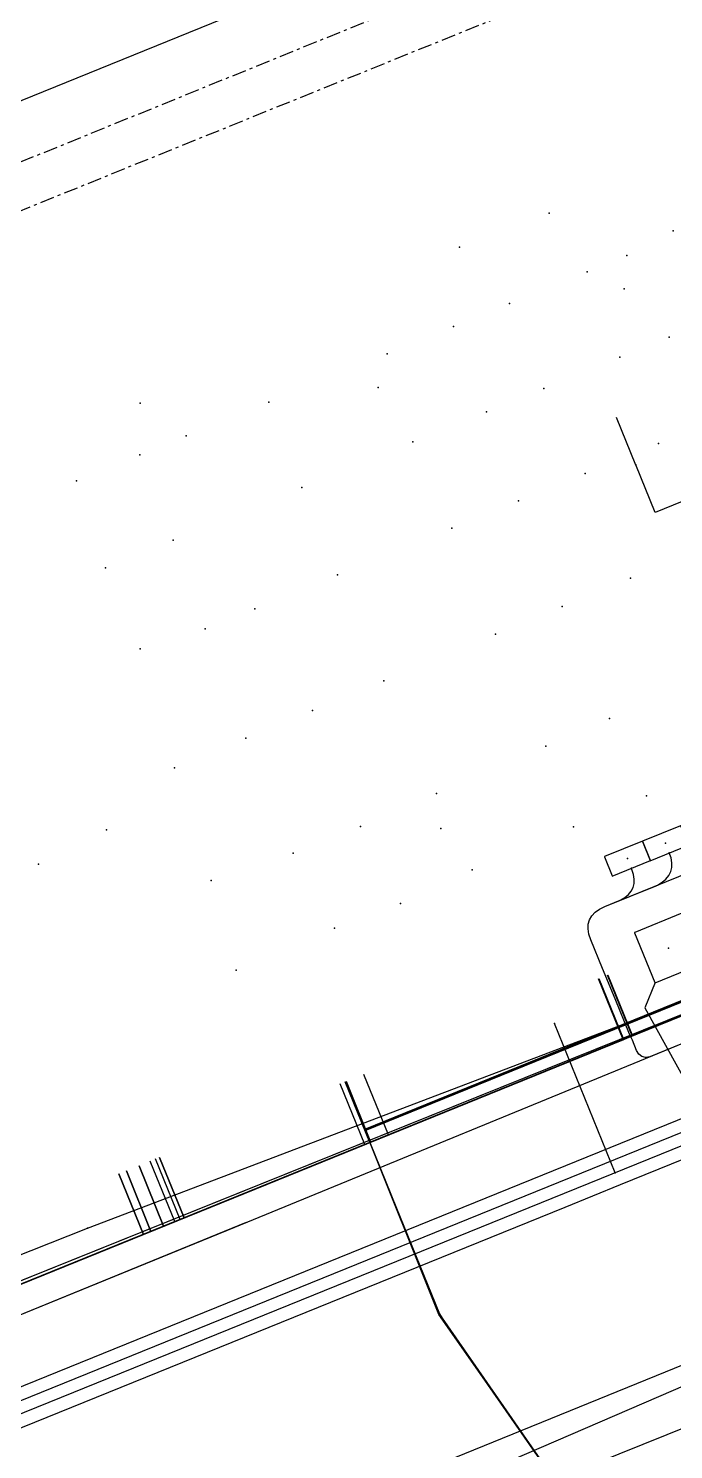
# Model space of a CAD drawing. Header units: metres. Extents: x -529 to 260, y -315 to 217.
# Drawn here: x -289.3 to -264.2, y -194.9 to -139.4 of the extents above; entities that cross this region are included whole.
import ezdxf

# ---------------------------------------------------------------- set-up
doc = ezdxf.new("R2010")
doc.units = ezdxf.units.M
doc.linetypes.add('DISUSED', pattern=[0.9943, 0.55, -0.1666, 0.1111, -0.1666])
for name, color, linetype, true_color in [('GM0772_GWA_Appurtenance', 7, 'Continuous', 0xba38a8), ('GM0772_GWA_Rioolleiding', 7, 'Continuous', 0xba38a8), ('KL1001_WAT_Waterleiding', 7, 'Continuous', 0x0000ff), ('KL1010_DAT_ExtraDetailinfo', 7, 'Continuous', 0x00ff00), ('KL1010_DAT_Telecommunicatiekabel', 7, 'Continuous', 0x00ff00), ('KL1011_DAT_Kabelbed', 7, 'Continuous', 0x00ff00), ('KL1011_DAT_Kast', 7, 'Continuous', 0x00ff00), ('KL1011_DAT_Telecommunicatiekabel', 7, 'Continuous', 0x00ff00), ('KL1031_ELS_Appurtenance', 7, 'Continuous', 0x960000), ('KL1031_ELS_Elektriciteitskabel', 7, 'Continuous', 0x960000), ('KL1031_ELS_ExtraGeometrie', 7, 'Continuous', 0x960000), ('KL1031_ELS_Kast', 7, 'Continuous', 0x960000), ('KL1031_ELS_Mantelbuis', 7, 'Continuous', 0x960000), ('KL1031_ELS_TechnischGebouw', 7, 'Continuous', 0x960000), ('KL1031_EMS_Elektriciteitskabel', 7, 'Continuous', 0xc80000), ('KL1031_EMS_ExtraGeometrie', 7, 'Continuous', 0xc80000), ('KL1031_EMS_TechnischGebouw', 7, 'Continuous', 0xc80000), ('KL1031_GLD_Appurtenance', 7, 'Continuous', 0xffaf3c), ('KL1031_GLD_OlieGasChemicalienPijpleiding', 7, 'Continuous', 0xffaf3c), ('KL1049_DAT_Appurtenance', 7, 'Continuous', 0x00ff00), ('KL1049_DAT_Telecommunicatiekabel', 7, 'Continuous', 0x00ff00), ('KL1051_DAT_Kabelbed', 7, 'Continuous', 0x00ff00), ('KL1233_WRM_ThermischePijpleiding', 7, 'Continuous', 0x008080)]:
    doc.layers.add(name, color=color, linetype=linetype, true_color=true_color)

msp = doc.modelspace()

# ---------------------------------------------------------------- linework, layer by layer
at = {"layer": 'GM0772_GWA_Appurtenance'}
msp.add_point((-287.038, -186.257), dxfattribs=at)
at = {"layer": 'GM0772_GWA_Rioolleiding', "linetype": 'CONTINUOUS'}
for points in [[(-287.038, -186.257), (-245.448, -170.43)], [(-298.834, -207.553), (-239.225, -181.818)], [(-240.62, -182.168), (-277.916, -197.356)], [(-330.461, -203.475), (-287.038, -186.257)]]:
    msp.add_lwpolyline(points, dxfattribs=at)
at = {"layer": 'KL1001_WAT_Waterleiding', "linetype": 'CONTINUOUS'}
msp.add_lwpolyline([(-299.696, -198.137), (-268.389, -185.44), (-266.217, -184.557), (-255.366, -180.153)], dxfattribs=at)
at = {"layer": 'KL1010_DAT_ExtraDetailinfo', "linetype": 'CONTINUOUS'}
msp.add_lwpolyline([(-261.467, -206.64), (-273.048, -190.014)], dxfattribs=at)
at = {"layer": 'KL1010_DAT_Telecommunicatiekabel', "linetype": 'CONTINUOUS'}
for points in [[(-251.727, -139.366), (-251.669, -139.453), (-241.315, -164.716), (-241.277, -165.047), (-241.348, -165.274), (-241.546, -165.512), (-241.721, -165.614), (-241.919, -165.696), (-242.12, -165.751), (-249.747, -165.913), (-249.971, -165.948), (-251.072, -166.399), (-251.238, -166.522), (-251.389, -166.72), (-251.462, -166.933), (-251.481, -167.113), (-249.57, -171.578), (-276.216, -182.41), (-273.29, -189.6), (-273.045, -190.01), (-261.463, -206.643)], [(-261.422, -206.625), (-273.315, -189.631), (-276.191, -182.443), (-249.579, -171.636), (-251.423, -167.121), (-251.386, -166.763), (-251.194, -166.532), (-251.067, -166.378), (-249.762, -165.9), (-242.106, -165.75), (-241.901, -165.659), (-241.556, -165.556), (-241.364, -165.325), (-241.25, -165.03), (-241.353, -164.685), (-251.684, -139.376)], [(-259.005, -221.363), (-260.848, -208.682), (-261.15, -207.319), (-261.467, -206.64), (-273.29, -189.599), (-276.211, -182.408), (-249.569, -171.583), (-251.476, -167.112), (-251.388, -166.719), (-251.24, -166.523), (-251.067, -166.398), (-249.749, -165.908), (-242.119, -165.747), (-241.923, -165.695), (-241.547, -165.517), (-241.354, -165.275), (-241.276, -165.046), (-241.359, -164.62)]]:
    msp.add_lwpolyline(points, dxfattribs=at)
at = {"layer": 'KL1011_DAT_Kabelbed', "linetype": 'CONTINUOUS'}
for points in [[(-258.218, -175.687), (-265.755, -178.747)], [(-265.77, -178.753), (-266.733, -176.383)], [(-265.755, -178.747), (-266.718, -176.377)], [(-266.113, -178.892), (-267.076, -176.522)], [(-266.094, -178.885), (-267.056, -176.515)], [(-266.113, -178.892), (-275.285, -182.618)], [(-266.094, -178.885), (-266.113, -178.892)], [(-265.77, -178.753), (-266.094, -178.885)], [(-275.285, -182.618), (-276.247, -180.251)], [(-276.207, -182.993), (-277.169, -180.626)], [(-276.008, -182.911), (-276.969, -180.545)], [(-275.967, -182.895), (-276.928, -180.528)], [(-275.285, -182.618), (-275.967, -182.895)], [(-276.207, -182.993), (-283.267, -185.859)], [(-276.008, -182.911), (-276.207, -182.993)], [(-275.967, -182.895), (-276.008, -182.911)], [(-283.624, -186.005), (-284.584, -183.641)], [(-283.418, -185.921), (-284.378, -183.557)], [(-283.267, -185.859), (-284.226, -183.496)], [(-284.848, -186.501), (-285.808, -184.139)], [(-284.559, -186.384), (-285.518, -184.021)], [(-284.062, -186.182), (-285.022, -183.819)], [(-283.418, -185.921), (-283.624, -186.005)], [(-283.267, -185.859), (-283.418, -185.921)], [(-284.848, -186.501), (-289.437, -188.365)], [(-284.559, -186.384), (-284.848, -186.501)], [(-284.062, -186.182), (-284.559, -186.384)], [(-283.624, -186.005), (-284.062, -186.182)]]:
    msp.add_lwpolyline(points, dxfattribs=at)
at = {"layer": 'KL1011_DAT_Kast'}
msp.add_point((-284.516, -186.367), dxfattribs=at)
at = {"layer": 'KL1011_DAT_Telecommunicatiekabel', "linetype": 'CONTINUOUS'}
for points in [[(-256.882, -156.687), (-255.77, -156.233), (-249.263, -172.136), (-250.406, -172.514), (-357.605, -216.05), (-364.348, -199.525), (-363.424, -199.147)], [(-256.882, -156.687), (-255.77, -156.233), (-249.263, -172.136), (-250.406, -172.514), (-357.605, -216.05), (-364.348, -199.525), (-363.424, -199.147)], [(-256.882, -156.687), (-255.77, -156.233), (-249.263, -172.136), (-250.406, -172.514), (-357.605, -216.05), (-364.348, -199.525), (-363.424, -199.147)], [(-256.882, -156.687), (-255.77, -156.233), (-249.263, -172.136), (-250.406, -172.514), (-357.605, -216.05), (-364.348, -199.525), (-363.424, -199.147)], [(-256.882, -156.687), (-255.77, -156.233), (-249.263, -172.136), (-250.406, -172.514), (-357.605, -216.05), (-364.348, -199.525), (-363.424, -199.147)], [(-363.424, -199.147), (-364.348, -199.525), (-357.605, -216.05), (-258.218, -175.687), (-258.8, -174.254)], [(-363.424, -199.147), (-364.348, -199.525), (-357.605, -216.05), (-258.218, -175.687), (-258.8, -174.254)], [(-363.424, -199.147), (-364.348, -199.525), (-357.605, -216.05), (-258.218, -175.687), (-258.8, -174.254)], [(-363.424, -199.147), (-364.348, -199.525), (-357.605, -216.05), (-258.218, -175.687), (-258.8, -174.254)], [(-363.424, -199.147), (-364.348, -199.525), (-357.605, -216.05), (-258.218, -175.687), (-258.8, -174.254)], [(-363.424, -199.147), (-364.348, -199.525), (-357.605, -216.05), (-258.218, -175.687), (-258.8, -174.254)], [(-266.718, -176.377), (-265.755, -178.747), (-265.77, -178.753), (-357.605, -216.05), (-364.348, -199.525), (-363.424, -199.147)], [(-363.424, -199.147), (-364.348, -199.525), (-357.605, -216.05), (-265.77, -178.753), (-265.755, -178.747), (-266.718, -176.377)], [(-363.424, -199.147), (-364.348, -199.525), (-357.605, -216.05), (-265.77, -178.753), (-266.733, -176.383)], [(-363.424, -199.147), (-364.348, -199.525), (-357.605, -216.05), (-266.094, -178.885), (-267.056, -176.515)], [(-267.076, -176.522), (-266.113, -178.892), (-357.605, -216.05), (-364.348, -199.525), (-363.424, -199.147)], [(-363.424, -199.147), (-364.348, -199.525), (-357.605, -216.05), (-275.285, -182.618), (-276.247, -180.251)], [(-363.424, -199.147), (-364.348, -199.525), (-357.605, -216.05), (-275.967, -182.895), (-276.928, -180.528)], [(-363.424, -199.147), (-364.348, -199.525), (-357.605, -216.05), (-275.967, -182.895), (-276.928, -180.528)], [(-363.424, -199.147), (-364.348, -199.525), (-357.605, -216.05), (-276.008, -182.911), (-276.969, -180.545)], [(-363.424, -199.147), (-364.348, -199.525), (-357.605, -216.05), (-276.207, -182.993), (-277.169, -180.626)], [(-284.226, -183.496), (-283.267, -185.859), (-357.605, -216.05), (-364.348, -199.525), (-363.424, -199.147)], [(-363.424, -199.147), (-364.348, -199.525), (-357.605, -216.05), (-283.418, -185.921), (-284.378, -183.557)], [(-363.424, -199.147), (-364.348, -199.525), (-357.605, -216.05), (-283.624, -186.005), (-284.584, -183.641)], [(-285.022, -183.819), (-284.062, -186.182), (-357.605, -216.05), (-364.348, -199.525), (-363.424, -199.147)], [(-285.518, -184.021), (-284.559, -186.384), (-357.605, -216.05), (-364.348, -199.525), (-363.424, -199.147)], [(-285.808, -184.139), (-284.848, -186.501), (-357.605, -216.05), (-364.348, -199.525), (-363.424, -199.147)], [(-363.424, -199.147), (-364.348, -199.525), (-357.605, -216.05), (-284.848, -186.501), (-285.808, -184.139)]]:
    msp.add_lwpolyline(points, dxfattribs=at)
at = {"layer": 'KL1031_ELS_Appurtenance'}
for p in [(-269.005, -146.615), (-264.161, -147.306), (-272.508, -147.938), (-265.975, -148.273), (-267.527, -148.908), (-266.086, -149.571), (-270.563, -150.15), (-272.745, -151.043), (-264.319, -151.454), (-275.338, -152.104), (-266.254, -152.245), (-275.684, -153.422), (-269.22, -153.459), (-284.985, -154.031), (-279.957, -153.994), (-271.459, -154.375), (-283.182, -155.314), (-274.327, -155.549), (-264.74, -155.611), (-284.986, -156.052), (-287.469, -157.069), (-267.605, -156.783), (-278.662, -157.324), (-270.209, -157.849), (-272.812, -158.914), (-283.694, -159.382), (-286.332, -160.462), (-277.28, -160.742), (-265.839, -160.867), (-280.508, -162.064), (-268.5, -161.975), (-282.445, -162.856), (-271.098, -163.058), (-284.979, -163.627), (-275.467, -164.879), (-278.255, -166.041), (-266.653, -166.359), (-280.856, -167.125), (-269.133, -167.434), (-283.638, -168.284), (-273.413, -169.287), (-265.202, -169.371), (-286.291, -170.704), (-276.376, -170.57), (-273.243, -170.649), (-268.052, -170.582), (-288.943, -172.038), (-279.009, -171.612), (-264.318, -171.596), (-272.018, -172.266), (-265.8, -172.198), (-282.213, -172.678), (-274.812, -173.583), (-277.394, -174.548), (-281.229, -176.176)]:
    msp.add_point(p, dxfattribs=at)
at = {"layer": 'KL1031_ELS_Elektriciteitskabel', "linetype": 'DISUSED'}
msp.add_lwpolyline([(-265.32, -136.678), (-371.549, -179.683), (-378.131, -182.482), (-378.304, -182.576), (-378.455, -182.703), (-378.58, -182.855), (-378.672, -183.029), (-378.729, -183.219), (-378.748, -183.414), (-378.73, -183.61), (-378.674, -183.799), (-376.809, -188.389), (-373.39, -196.774), (-373.342, -196.924), (-373.319, -197.08), (-373.319, -197.238), (-373.345, -197.393)], dxfattribs=at)
at = {"layer": 'KL1031_ELS_Elektriciteitskabel', "linetype": 'CONTINUOUS'}
for points in [[(-263.3, -178.835), (-265.078, -179.566), (-265.248, -179.592), (-265.391, -179.559), (-265.507, -179.468), (-265.594, -179.319), (-265.758, -178.919), (-265.868, -178.681), (-266.431, -177.296), (-266.929, -176.122), (-267.385, -174.999), (-267.458, -174.776), (-267.491, -174.571), (-267.484, -174.382), (-267.435, -174.21), (-267.345, -174.056), (-267.216, -173.919), (-267.046, -173.8), (-266.834, -173.697), (-264.833, -172.884), (-264.783, -172.858), (-264.598, -172.747), (-264.451, -172.622), (-264.339, -172.485), (-264.263, -172.334), (-264.223, -172.169), (-264.218, -171.991), (-264.25, -171.8), (-264.318, -171.596)], [(-263.3, -178.835), (-265.078, -179.566), (-265.248, -179.592), (-265.391, -179.559), (-265.507, -179.468), (-265.594, -179.319), (-265.758, -178.919), (-265.868, -178.681), (-266.431, -177.296), (-266.929, -176.122), (-267.385, -174.999), (-267.458, -174.776), (-267.491, -174.571), (-267.484, -174.382), (-267.435, -174.21), (-267.345, -174.056), (-267.216, -173.919), (-267.046, -173.8), (-266.834, -173.697), (-262.987, -172.136)], [(-263.3, -178.835), (-265.078, -179.566), (-265.248, -179.592), (-265.391, -179.559), (-265.507, -179.468), (-265.594, -179.319), (-265.758, -178.919), (-265.868, -178.681), (-266.431, -177.296), (-266.929, -176.122), (-267.385, -174.999), (-267.458, -174.776), (-267.491, -174.571), (-267.484, -174.382), (-267.435, -174.21), (-267.345, -174.056), (-267.216, -173.919), (-267.046, -173.8), (-266.834, -173.697), (-266.232, -173.452), (-266.053, -173.348), (-265.91, -173.231), (-265.801, -173.101), (-265.726, -172.958), (-265.687, -172.802), (-265.683, -172.633), (-265.712, -172.45), (-265.777, -172.254), (-265.8, -172.198)], [(-263.421, -176.075), (-262.67, -177.926), (-262.622, -178.084), (-262.604, -178.25), (-262.634, -178.403), (-262.733, -178.525), (-262.953, -178.699), (-263.3, -178.835), (-281.302, -186.23), (-290.096, -189.825), (-310.365, -198.097)]]:
    msp.add_lwpolyline(points, dxfattribs=at)
at = {"layer": 'KL1031_ELS_ExtraGeometrie', "linetype": 'CONTINUOUS'}
for points in [[(-263.569, -171.301), (-263.567, -171.292), (-263.868, -170.551), (-263.877, -170.545), (-265.364, -171.147), (-265.37, -171.156), (-265.068, -171.902), (-265.059, -171.908), (-263.569, -171.302), (-263.569, -171.301)], [(-265.05, -171.903), (-265.049, -171.894), (-265.35, -171.152), (-265.359, -171.146), (-266.846, -171.748), (-266.852, -171.757), (-266.551, -172.503), (-266.542, -172.509), (-265.051, -171.904), (-265.05, -171.903)], [(-263.024, -175.923), (-263.023, -175.914), (-263.812, -173.965), (-263.818, -173.96), (-263.825, -173.96), (-265.668, -174.708), (-265.674, -174.714), (-265.674, -174.722), (-264.884, -176.667), (-264.878, -176.673), (-264.87, -176.673), (-263.025, -175.924), (-263.024, -175.923)]]:
    msp.add_lwpolyline(points, close=True, dxfattribs=at)
at = {"layer": 'KL1031_ELS_Kast'}
for p in [(-264.468, -171.226), (-265.951, -171.827)]:
    msp.add_point(p, dxfattribs=at)
at = {"layer": 'KL1031_ELS_Mantelbuis', "linetype": 'CONTINUOUS'}
msp.add_lwpolyline([(-280.84, -186.04), (-290.096, -189.825)], dxfattribs=at)
at = {"layer": 'KL1031_ELS_TechnischGebouw'}
msp.add_point((-264.347, -175.317), dxfattribs=at)
at = {"layer": 'KL1031_EMS_Elektriciteitskabel', "linetype": 'DISUSED'}
msp.add_lwpolyline([(-265.203, -134.692), (-373.239, -178.57), (-373.369, -178.639), (-373.485, -178.731), (-373.58, -178.845), (-373.651, -178.974), (-373.698, -179.115), (-373.714, -179.262), (-373.703, -179.409), (-373.664, -179.552), (-371.951, -183.979)], dxfattribs=at)
msp.add_lwpolyline([(-265.203, -134.692), (-373.239, -178.57), (-373.369, -178.639), (-373.485, -178.731), (-373.58, -178.845), (-373.651, -178.974), (-373.698, -179.115), (-373.714, -179.262), (-373.703, -179.409), (-373.664, -179.552), (-371.951, -183.979)], dxfattribs=at)
at = {"layer": 'KL1031_EMS_Elektriciteitskabel', "linetype": 'CONTINUOUS'}
for points in [[(-264.874, -176.663), (-265.273, -177.657), (-263.192, -181.416), (-263.124, -181.499), (-263.03, -181.553), (-262.923, -181.57), (-262.816, -181.548), (-255.211, -178.45), (-255.001, -178.381), (-254.785, -178.342), (-254.622, -178.324), (-254.471, -178.327), (-254.327, -178.366), (-254.046, -178.463), (-253.966, -178.484), (-253.773, -178.516), (-253.577, -178.504), (-253.393, -178.465)], [(-264.874, -176.663), (-265.273, -177.657), (-263.192, -181.416), (-263.124, -181.499), (-263.03, -181.553), (-262.923, -181.57), (-262.816, -181.548), (-260.973, -180.797), (-260.8, -180.697), (-260.688, -180.564), (-260.641, -180.398), (-260.654, -180.199), (-260.813, -179.43)]]:
    msp.add_lwpolyline(points, dxfattribs=at)
at = {"layer": 'KL1031_EMS_ExtraGeometrie', "linetype": 'CONTINUOUS'}
msp.add_lwpolyline([(-263.024, -175.923), (-263.023, -175.914), (-263.812, -173.965), (-263.818, -173.96), (-263.825, -173.96), (-265.668, -174.708), (-265.674, -174.714), (-265.674, -174.722), (-264.884, -176.667), (-264.878, -176.673), (-264.87, -176.673), (-263.025, -175.924), (-263.024, -175.923)], close=True, dxfattribs=at)
at = {"layer": 'KL1031_EMS_TechnischGebouw'}
msp.add_point((-264.347, -175.317), dxfattribs=at)
at = {"layer": 'KL1031_GLD_Appurtenance'}
for p in [(-268.797, -178.266), (-266.43, -184.1)]:
    msp.add_point(p, dxfattribs=at)
at = {"layer": 'KL1031_GLD_OlieGasChemicalienPijpleiding', "linetype": 'CONTINUOUS'}
for points in [[(-238.448, -172.749), (-356.44, -220.608), (-379.786, -230.12)], [(-266.43, -184.1), (-268.797, -178.266)]]:
    msp.add_lwpolyline(points, dxfattribs=at)
at = {"layer": 'KL1049_DAT_Appurtenance'}
msp.add_point((-265.62, -156.451), dxfattribs=at)
at = {"layer": 'KL1049_DAT_Telecommunicatiekabel', "linetype": 'CONTINUOUS'}
for points in [[(-141.421, -120.858), (-140.612, -125.94), (-140.01, -127.422), (-239.307, -167.735), (-240.784, -168.757), (-241.202, -168.928), (-248.499, -171.9), (-250.406, -172.514), (-356.704, -215.337), (-357.172, -215.526), (-358.599, -212.021)], [(-265.62, -156.453), (-266.376, -154.601)], [(-265.62, -156.453), (-266.376, -154.601)], [(-265.62, -156.453), (-266.376, -154.601)], [(-265.62, -156.453), (-266.376, -154.601)], [(-265.62, -156.453), (-266.376, -154.601)], [(-265.62, -156.453), (-266.376, -154.601)], [(-265.62, -156.453), (-266.376, -154.601)], [(-265.62, -156.453), (-266.376, -154.601)], [(-265.62, -156.453), (-266.376, -154.601)], [(-265.62, -156.453), (-266.376, -154.601)], [(-265.62, -156.453), (-266.376, -154.601)], [(-265.62, -156.453), (-266.376, -154.601)], [(-265.62, -156.453), (-266.376, -154.601)], [(-265.62, -156.453), (-266.376, -154.601)], [(-265.62, -156.453), (-266.376, -154.601)], [(-265.62, -156.453), (-266.376, -154.601)], [(-265.62, -156.453), (-266.376, -154.601)], [(-265.62, -156.453), (-266.376, -154.601)], [(-265.62, -156.453), (-266.376, -154.601)], [(-265.62, -156.453), (-266.376, -154.601)], [(-265.62, -156.453), (-266.376, -154.601)], [(-265.62, -156.453), (-266.376, -154.601)], [(-265.62, -156.453), (-266.376, -154.601)], [(-265.62, -156.453), (-266.376, -154.601)], [(-265.62, -156.453), (-266.376, -154.601)], [(-265.62, -156.453), (-266.376, -154.601)], [(-265.62, -156.453), (-266.376, -154.601)], [(-265.62, -156.453), (-266.376, -154.601)], [(-265.62, -156.453), (-266.376, -154.601)], [(-265.62, -156.453), (-266.376, -154.601)], [(-265.62, -156.453), (-266.376, -154.601)], [(-265.62, -156.453), (-266.376, -154.601)], [(-265.62, -156.453), (-266.376, -154.601)], [(-265.62, -156.453), (-266.376, -154.601)], [(-265.62, -156.453), (-266.376, -154.601)], [(-265.62, -156.453), (-266.376, -154.601)], [(-265.62, -156.453), (-266.376, -154.601)], [(-265.62, -156.453), (-266.376, -154.601)], [(-265.62, -156.453), (-266.376, -154.601)], [(-265.62, -156.453), (-266.376, -154.601)], [(-265.62, -156.453), (-266.376, -154.601)], [(-265.62, -156.453), (-266.376, -154.601)], [(-265.62, -156.453), (-266.376, -154.601)], [(-247.772, -171.587), (-248.704, -170.071), (-255.109, -154.324), (-257.458, -155.279), (-259.309, -156.037), (-264.864, -158.305), (-265.62, -156.451)], [(-247.772, -171.587), (-248.499, -171.9), (-250.406, -172.514), (-353.926, -214.208)]]:
    msp.add_lwpolyline(points, dxfattribs=at)
at = {"layer": 'KL1051_DAT_Kabelbed', "linetype": 'CONTINUOUS'}
for points in [[(-370.503, -173.402), (-370.412, -173.442), (-368.567, -174.263), (-272.149, -135.102), (-271.315, -133.138)], [(-233.496, -182.586), (-244.732, -186.401), (-291.605, -205.284), (-291.712, -205.326)]]:
    msp.add_lwpolyline(points, dxfattribs=at)
at = {"layer": 'KL1233_WRM_ThermischePijpleiding', "linetype": 'CONTINUOUS'}
for points in [[(-244.637, -174.193), (-302.278, -197.592)], [(-244.913, -174.845), (-301.59, -197.852)]]:
    msp.add_lwpolyline(points, dxfattribs=at)

doc.saveas('drawing.dxf')
